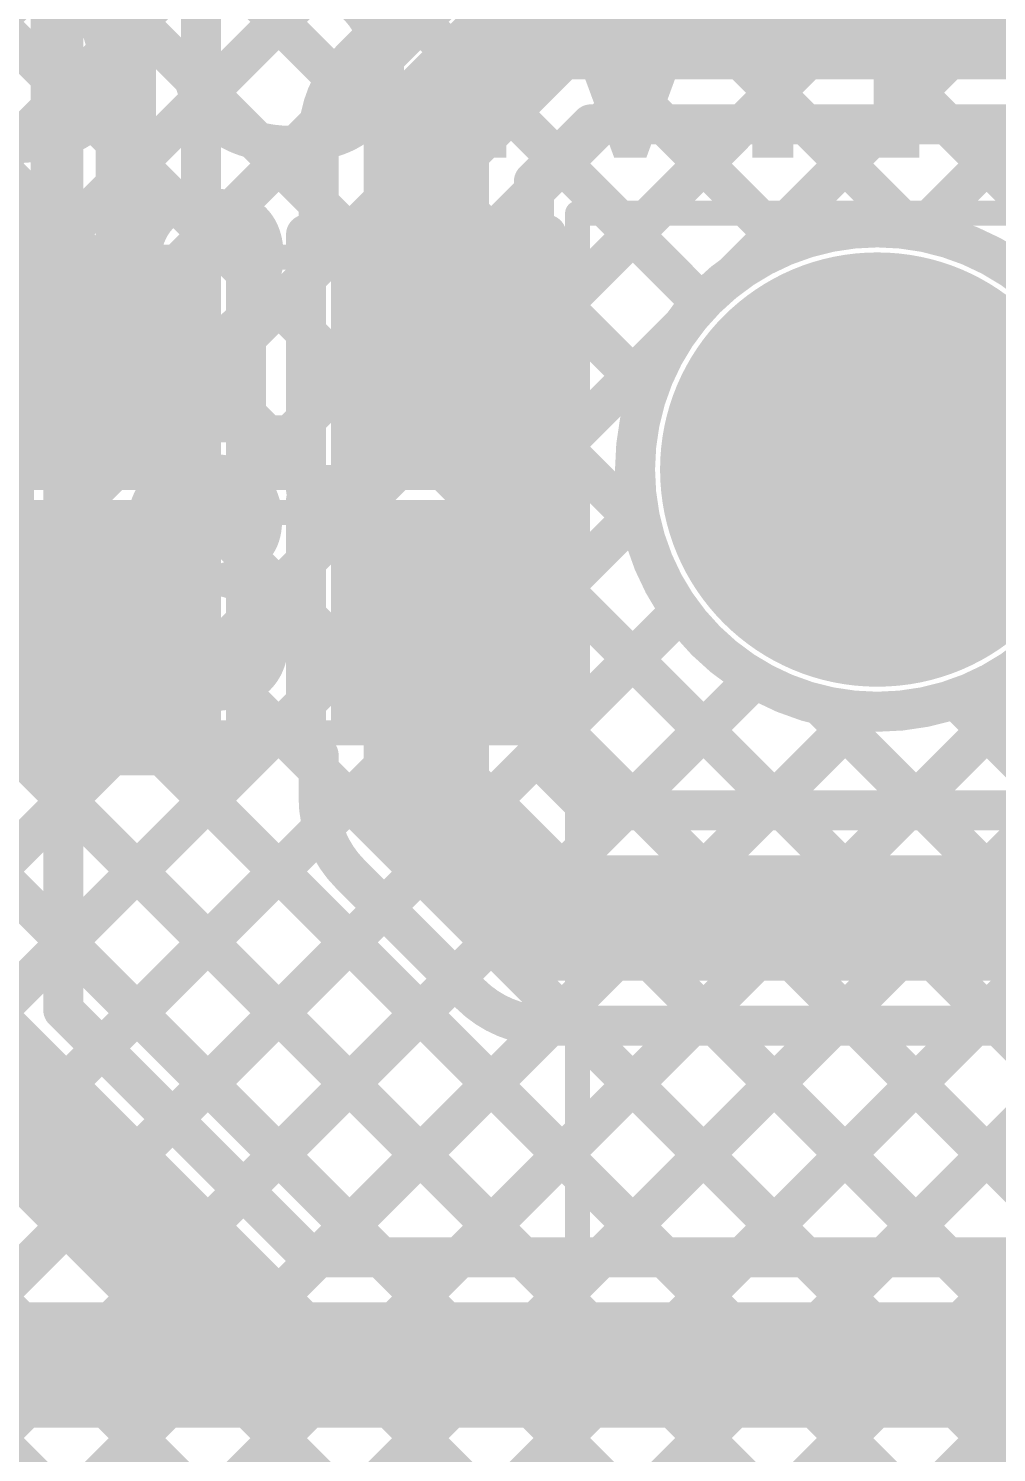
# Model space of a CAD drawing. Header units: millimetres. Extents: x -0.01 to 3.73, y -0.01 to 3.05.
# Drawn here: x 2.9515 to 3.1449, y 2.1912 to 2.4757 of the extents above; entities that cross this region are included whole.
import ezdxf

# ---------------------------------------------------------------- set-up
doc = ezdxf.new("R2010")
doc.units = ezdxf.units.MM
doc.header["$MEASUREMENT"] = 0
for name, color, linetype in [('BottomLayer', 5, 'Continuous'), ('BottomSolder', 6, 'Continuous'), ('MultiLayer', 9, 'Continuous'), ('PadHoleLayer', 156, 'Continuous'), ('TopLayer', 1, 'Continuous'), ('TopOverlay', 2, 'Continuous'), ('TopPaste', 8, 'Continuous'), ('TopSolder', 216, 'Continuous')]:
    doc.layers.add(name, color=color, linetype=linetype)
doc.styles.add('Arial', font='', dxfattribs={"height": 0.2})
doc.styles.get('Arial').set_extended_font_data('Arial')

# ---------------------------------------------------------------- blocks, each defined once
blk = doc.blocks.new('HC_12_M______8')
at = {"layer": 'BottomLayer'}
h = blk.add_hatch(color=5, dxfattribs=at)
edge = h.paths.add_edge_path()
edge.add_arc((0.05118, -0.45984), 0.03937, 0, 360)
at = {"layer": 'BottomSolder'}
h = blk.add_hatch(color=6, dxfattribs=at)
edge = h.paths.add_edge_path()
edge.add_arc((0.05118, -0.45984), 0.04337, 0, 360)
at = {"layer": 'MultiLayer'}
h = blk.add_hatch(color=9, dxfattribs=at)
edge = h.paths.add_edge_path()
edge.add_arc((0.05118, -0.45984), 0.03937, 0, 360)
at = {"layer": 'PadHoleLayer'}
h = blk.add_hatch(color=156, dxfattribs=at)
edge = h.paths.add_edge_path()
edge.add_arc((0.05118, -0.45984), 0.01969, 0, 360)
at = {"layer": 'TopLayer'}
h = blk.add_hatch(color=1, dxfattribs=at)
edge = h.paths.add_edge_path()
edge.add_arc((0.05118, -0.45984), 0.03937, 0, 360)
at = {"layer": 'TopSolder'}
h = blk.add_hatch(color=216, dxfattribs=at)
edge = h.paths.add_edge_path()
edge.add_arc((0.05118, -0.45984), 0.04337, 0, 360)
at = {"layer": 'TopOverlay', "const_width": 0.005}
for points in [[(0, -0.51968), (0, 0)], [(1.07874, -0.51968), (0, -0.51968)]]:
    blk.add_lwpolyline(points, dxfattribs=at)
at = {"layer": 'TopOverlay', "const_width": 0.0025}
blk.add_lwpolyline([(-0.00125, -0.51968, 1), (0.00125, -0.51968, 1)], format="xyb", close=True, dxfattribs=at)
blk.add_lwpolyline([(-0.00125, -0.51968, 1), (0.00125, -0.51968, 1)], format="xyb", close=True, dxfattribs=at)
blk = doc.blocks.new('S______B______46')
at = {"layer": 'TopLayer'}
for points in [[(-0.045, -0.0175), (-0.045, 0.0175), (-0.015, 0.0175), (-0.015, -0.0175)], [(0.015, -0.0175), (0.015, 0.0175), (0.045, 0.0175), (0.045, -0.0175)]]:
    blk.add_hatch(color=1, dxfattribs=at).paths.add_polyline_path(points)
at = {"layer": 'TopPaste'}
for points in [[(-0.045, -0.0175), (-0.045, 0.0175), (-0.015, 0.0175), (-0.015, -0.0175)], [(0.015, -0.0175), (0.015, 0.0175), (0.045, 0.0175), (0.045, -0.0175)]]:
    blk.add_hatch(color=8, dxfattribs=at).paths.add_polyline_path(points)
at = {"layer": 'TopSolder'}
for points in [[(-0.049, -0.0215), (-0.049, 0.0215), (-0.011, 0.0215), (-0.011, -0.0215)], [(0.011, -0.0215), (0.011, 0.0215), (0.049, 0.0215), (0.049, -0.0215)]]:
    blk.add_hatch(color=216, dxfattribs=at).paths.add_polyline_path(points)
at = {"layer": 'TopOverlay', "const_width": 0.005}
for points in [[(0.05, 0.022), (-0.05, 0.022)], [(-0.05, 0.022), (-0.05, -0.022)], [(0.05, 0.022), (0.05, -0.022)], [(0.05, -0.022), (-0.05, -0.022)]]:
    blk.add_lwpolyline(points, dxfattribs=at)
at = {"layer": 'TopOverlay', "const_width": 0.0025}
for points in [[(-0.05125, 0.022, 1), (-0.04875, 0.022, 1)], [(-0.05125, 0.022, 1), (-0.04875, 0.022, 1)], [(0.04875, 0.022, 1), (0.05125, 0.022, 1)], [(0.04875, 0.022, 1), (0.05125, 0.022, 1)], [(-0.05125, -0.022, 1), (-0.04875, -0.022, 1)], [(-0.05125, -0.022, 1), (-0.04875, -0.022, 1)], [(0.04875, -0.022, 1), (0.05125, -0.022, 1)], [(0.04875, -0.022, 1), (0.05125, -0.022, 1)]]:
    blk.add_lwpolyline(points, format="xyb", close=True, dxfattribs=at)
blk = doc.blocks.new('S______B______47')
at = {"layer": 'TopLayer'}
for points in [[(-0.045, -0.0175), (-0.045, 0.0175), (-0.015, 0.0175), (-0.015, -0.0175)], [(0.015, -0.0175), (0.015, 0.0175), (0.045, 0.0175), (0.045, -0.0175)]]:
    blk.add_hatch(color=1, dxfattribs=at).paths.add_polyline_path(points)
at = {"layer": 'TopPaste'}
for points in [[(-0.045, -0.0175), (-0.045, 0.0175), (-0.015, 0.0175), (-0.015, -0.0175)], [(0.015, -0.0175), (0.015, 0.0175), (0.045, 0.0175), (0.045, -0.0175)]]:
    blk.add_hatch(color=8, dxfattribs=at).paths.add_polyline_path(points)
at = {"layer": 'TopSolder'}
for points in [[(-0.049, -0.0215), (-0.049, 0.0215), (-0.011, 0.0215), (-0.011, -0.0215)], [(0.011, -0.0215), (0.011, 0.0215), (0.049, 0.0215), (0.049, -0.0215)]]:
    blk.add_hatch(color=216, dxfattribs=at).paths.add_polyline_path(points)
at = {"layer": 'TopOverlay', "const_width": 0.005}
for points in [[(0.05, 0.022), (-0.05, 0.022)], [(-0.05, 0.022), (-0.05, -0.022)], [(0.05, 0.022), (0.05, -0.022)], [(0.05, -0.022), (-0.05, -0.022)]]:
    blk.add_lwpolyline(points, dxfattribs=at)
at = {"layer": 'TopOverlay', "const_width": 0.0025}
for points in [[(-0.05125, 0.022, 1), (-0.04875, 0.022, 1)], [(-0.05125, 0.022, 1), (-0.04875, 0.022, 1)], [(0.04875, 0.022, 1), (0.05125, 0.022, 1)], [(0.04875, 0.022, 1), (0.05125, 0.022, 1)], [(-0.05125, -0.022, 1), (-0.04875, -0.022, 1)], [(-0.05125, -0.022, 1), (-0.04875, -0.022, 1)], [(0.04875, -0.022, 1), (0.05125, -0.022, 1)], [(0.04875, -0.022, 1), (0.05125, -0.022, 1)]]:
    blk.add_lwpolyline(points, format="xyb", close=True, dxfattribs=at)

msp = doc.modelspace()

# ---------------------------------------------------------------- linework, layer by layer
at = {"layer": 'BottomLayer'}
for points, const_width in [([(2.68905, 2.846), (3.10273, 2.43232)], 0.008), ([(2.71733, 2.846), (3.12789, 2.43545)], 0.008), ([(2.74562, 2.846), (3.17944, 2.41218)], 0.008), ([(2.7739, 2.846), (3.19297, 2.42693)], 0.008), ([(2.9585, 2.46224), (3.3339, 2.83764)], 0.008), ([(2.9585, 2.43395), (3.34848, 2.82393)], 0.008), ([(2.9585, 2.40567), (3.35802, 2.80519)], 0.008), ([(2.9585, 2.37738), (3.35802, 2.7769)], 0.008), ([(2.9585, 2.3491), (3.35802, 2.74862)], 0.008), ([(2.9585, 2.32081), (3.35802, 2.72033)], 0.008), ([(3.09272, 2.42675), (3.35802, 2.69205)], 0.008), ([(3.12945, 2.4352), (3.35802, 2.66377)], 0.008), ([(2.9585, 2.27963), (2.9585, 2.559)], 0.008), ([(2.9585, 2.54827), (3.08595, 2.42082)], 0.008), ([(2.9585, 2.51998), (3.07529, 2.40319)], 0.008), ([(2.9585, 2.4917), (3.07407, 2.37613)], 0.008), ([(2.9585, 2.46341), (3.19169, 2.23022)], 0.008), ([(2.9585, 2.43513), (3.1634, 2.23022)], 0.008), ([(2.9585, 2.29253), (3.08188, 2.41591)], 0.008), ([(2.9585, 2.40684), (3.13512, 2.23022)], 0.008), ([(2.9585, 2.37856), (3.10684, 2.23022)], 0.008), ([(2.96619, 2.27194), (3.07343, 2.37918)], 0.008), ([(3.03762, 2.23022), (3.1764, 2.36901)], 0.008), ([(2.98033, 2.2578), (3.08182, 2.35929)], 0.008), ([(3.0659, 2.23022), (3.18797, 2.35229)], 0.008), ([(2.9585, 2.35028), (3.07855, 2.23022)], 0.008), ([(2.99448, 2.24365), (3.09664, 2.34581)], 0.008), ([(3.09418, 2.23022), (3.20567, 2.34171)], 0.008), ([(3.10964, 2.34056), (3.21997, 2.23022)], 0.008), ([(3.12247, 2.23022), (3.2329, 2.34066)], 0.008), ([(3.1367, 2.34178), (3.24826, 2.23022)], 0.008), ([(3.00933, 2.23022), (3.11837, 2.33926)], 0.008), ([(2.9585, 2.32199), (3.05027, 2.23022)], 0.008), ([(2.9585, 2.29371), (3.02198, 2.23022)], 0.008), ([(2.937, 2.27072), (2.999, 2.20872)], 0.025), ([(2.9585, 2.27963), (3.00791, 2.23022)], 0.008), ([(3.00791, 2.23022), (3.49528, 2.23022)], 0.008), ([(2.49372, 2.20872), (2.999, 2.20872)], 0.025), ([(2.999, 2.20872), (3.522, 2.20872)], 0.025)]:
    msp.add_lwpolyline(points, dxfattribs=dict(at, const_width=const_width))
for points, const_width in [([(2.9565, 2.46341, 1), (2.9605, 2.46341, 1)], 0.004), ([(2.9565, 2.46224, 1), (2.9605, 2.46224, 1)], 0.004), ([(2.9565, 2.43513, 1), (2.9605, 2.43513, 1)], 0.004), ([(2.9565, 2.43395, 1), (2.9605, 2.43395, 1)], 0.004), ([(3.16944, 2.38756, 1), (3.0727, 2.38756, 1)], 0.008), ([(3.12589, 2.43545, 1), (3.12989, 2.43545, 1)], 0.004), ([(3.12745, 2.4352, 1), (3.13145, 2.4352, 1)], 0.004), ([(3.10073, 2.43232, 1), (3.10473, 2.43232, 1)], 0.004), ([(3.09072, 2.42675, 1), (3.09472, 2.42675, 1)], 0.004), ([(3.08395, 2.42082, 1), (3.08795, 2.42082, 1)], 0.004), ([(3.07988, 2.41591, 1), (3.08388, 2.41591, 1)], 0.004), ([(2.9565, 2.40684, 1), (2.9605, 2.40684, 1)], 0.004), ([(2.9565, 2.40567, 1), (2.9605, 2.40567, 1)], 0.004), ([(3.07329, 2.40319, 1), (3.07729, 2.40319, 1)], 0.004), ([(3.0707, 2.38756, 1), (3.0747, 2.38756, 1)], 0.004), ([(2.9565, 2.37856, 1), (2.9605, 2.37856, 1)], 0.004), ([(2.9565, 2.37738, 1), (2.9605, 2.37738, 1)], 0.004), ([(3.07143, 2.37918, 1), (3.07543, 2.37918, 1)], 0.004), ([(3.07207, 2.37613, 1), (3.07607, 2.37613, 1)], 0.004), ([(3.07982, 2.35929, 1), (3.08382, 2.35929, 1)], 0.004), ([(2.9565, 2.35028, 1), (2.9605, 2.35028, 1)], 0.004), ([(2.9565, 2.3491, 1), (2.9605, 2.3491, 1)], 0.004), ([(3.09464, 2.34581, 1), (3.09864, 2.34581, 1)], 0.004), ([(3.10764, 2.34056, 1), (3.11164, 2.34056, 1)], 0.004), ([(3.1347, 2.34178, 1), (3.1387, 2.34178, 1)], 0.004), ([(3.11637, 2.33926, 1), (3.12037, 2.33926, 1)], 0.004), ([(2.9565, 2.32199, 1), (2.9605, 2.32199, 1)], 0.004), ([(2.9565, 2.32081, 1), (2.9605, 2.32081, 1)], 0.004), ([(2.9565, 2.29371, 1), (2.9605, 2.29371, 1)], 0.004), ([(2.9565, 2.29253, 1), (2.9605, 2.29253, 1)], 0.004), ([(2.9565, 2.27963, 1), (2.9605, 2.27963, 1)], 0.004), ([(2.9565, 2.27963, 1), (2.9605, 2.27963, 1)], 0.004), ([(2.96419, 2.27194, 1), (2.96819, 2.27194, 1)], 0.004), ([(2.97833, 2.2578, 1), (2.98233, 2.2578, 1)], 0.004), ([(2.99248, 2.24365, 1), (2.99648, 2.24365, 1)], 0.004), ([(3.00591, 2.23022, 1), (3.00991, 2.23022, 1)], 0.004), ([(3.00591, 2.23022, 1), (3.00991, 2.23022, 1)], 0.004), ([(3.00733, 2.23022, 1), (3.01133, 2.23022, 1)], 0.004), ([(3.01998, 2.23022, 1), (3.02398, 2.23022, 1)], 0.004), ([(3.03562, 2.23022, 1), (3.03962, 2.23022, 1)], 0.004), ([(3.04827, 2.23022, 1), (3.05227, 2.23022, 1)], 0.004), ([(3.0639, 2.23022, 1), (3.0679, 2.23022, 1)], 0.004), ([(3.07655, 2.23022, 1), (3.08055, 2.23022, 1)], 0.004), ([(3.09218, 2.23022, 1), (3.09618, 2.23022, 1)], 0.004), ([(3.10484, 2.23022, 1), (3.10884, 2.23022, 1)], 0.004), ([(3.12047, 2.23022, 1), (3.12447, 2.23022, 1)], 0.004), ([(3.13312, 2.23022, 1), (3.13712, 2.23022, 1)], 0.004), ([(2.99275, 2.20872, 1), (3.00525, 2.20872, 1)], 0.0125), ([(2.99275, 2.20872, 1), (3.00525, 2.20872, 1)], 0.0125), ([(2.99275, 2.20872, 1), (3.00525, 2.20872, 1)], 0.0125)]:
    msp.add_lwpolyline(points, format="xyb", close=True, dxfattribs=dict(at, const_width=const_width))
at = {"layer": 'TopLayer'}
for points, const_width in [([(2.986, 2.46145), (3.34848, 2.82393)], 0.008), ([(2.77263, 2.621), (2.956, 2.43763)], 0.008), ([(2.80091, 2.621), (2.956, 2.46591)], 0.008), ([(2.971, 2.408), (2.971, 2.525)], 0.012), ([(2.986, 2.4345), (2.986, 2.525)], 0.008), ([(2.956, 2.4345), (2.956, 2.51879)], 0.008), ([(3.0158, 2.4692), (3.0398, 2.4932)], 0.008), ([(2.986, 2.49248), (3.01289, 2.46559)], 0.008), ([(2.89098, 2.423), (2.956, 2.48802)], 0.008), ([(3.031, 2.454), (3.055, 2.478)], 0.025), ([(3.055, 2.478), (3.298, 2.478)], 0.025), ([(2.986, 2.4642), (3.0095, 2.4407)], 0.008), ([(3.031, 2.408), (3.031, 2.454)], 0.025), ([(2.91926, 2.423), (2.956, 2.45974)], 0.008), ([(2.98733, 2.4345), (3.00969, 2.45686)], 0.008), ([(3.0525, 2.44509), (3.06391, 2.4565)], 0.008), ([(3.0525, 2.4431), (3.0659, 2.4565)], 0.008), ([(3.055, 2.41731), (3.09419, 2.4565)], 0.008), ([(3.06391, 2.4565), (3.28909, 2.4565)], 0.008), ([(3.07855, 2.4565), (3.10273, 2.43232)], 0.008), ([(3.09272, 2.42675), (3.12247, 2.4565)], 0.008), ([(3.10683, 2.4565), (3.12789, 2.43545)], 0.008), ([(3.12945, 2.4352), (3.15075, 2.4565)], 0.008), ([(3.13512, 2.4565), (3.17944, 2.41218)], 0.008), ([(3.0095, 2.4345), (3.0095, 2.454)], 0.008), ([(3.05709, 2.44968), (3.08595, 2.42082)], 0.008), ([(3.0525, 2.4345), (3.0525, 2.44509)], 0.008), ([(2.947, 2.4345), (2.956, 2.4345)], 0.008), ([(2.986, 2.4345), (2.995, 2.4345)], 0.008), ([(2.995, 2.3835), (2.995, 2.4345)], 0.008), ([(3.007, 2.3835), (3.007, 2.4345)], 0.008), ([(3.055, 2.3835), (3.055, 2.4345)], 0.008), ([(2.995, 2.42691), (3.007, 2.41491)], 0.008), ([(2.995, 2.41388), (3.007, 2.42588)], 0.008), ([(3.055, 2.42348), (3.07529, 2.40319)], 0.008), ([(3.031, 2.407), (3.031, 2.408)], 0.025), ([(3.055, 2.38903), (3.08188, 2.41591)], 0.008), ([(2.8285, 2.408), (2.971, 2.408)], 0.012), ([(2.995, 2.39863), (3.007, 2.38663)], 0.008), ([(2.995, 2.3856), (3.007, 2.3976)], 0.008), ([(3.055, 2.3952), (3.07407, 2.37613)], 0.008), ([(2.995, 2.3305), (2.995, 2.3815)], 0.008), ([(3.007, 2.3305), (3.007, 2.3815)], 0.008), ([(3.055, 2.3305), (3.055, 2.3815)], 0.008), ([(3.055, 2.36075), (3.07343, 2.37918)], 0.008), ([(2.995, 2.37034), (3.007, 2.35834)], 0.008), ([(2.995, 2.35731), (3.007, 2.36931)], 0.008), ([(3.12689, 2.3195), (3.1764, 2.36901)], 0.008), ([(3.031, 2.357), (3.031, 2.358)], 0.025), ([(3.031, 2.322), (3.031, 2.357)], 0.025), ([(3.055, 2.36691), (3.10241, 2.3195)], 0.008), ([(2.83, 2.357), (2.971, 2.357)], 0.012), ([(3.055, 2.33246), (3.08182, 2.35929)], 0.008), ([(2.91131, 1.9625), (3.29539, 2.34657)], 0.008), ([(3.07032, 2.3195), (3.09664, 2.34581)], 0.008), ([(2.85364, 2.342), (3.23314, 1.9625)], 0.008), ([(2.86858, 2.20261), (3.007, 2.34103)], 0.008), ([(2.88192, 2.342), (3.26142, 1.9625)], 0.008), ([(2.91021, 2.342), (3.28971, 1.9625)], 0.008), ([(2.995, 2.34206), (3.0095, 2.32756)], 0.008), ([(3.10964, 2.34056), (3.1307, 2.3195)], 0.008), ([(3.1367, 2.34178), (3.15898, 2.3195)], 0.008), ([(3.055, 2.33863), (3.07413, 2.3195)], 0.008), ([(3.09861, 2.3195), (3.11837, 2.33926)], 0.008), ([(2.83113, 2.33622), (3.20485, 1.9625)], 0.008), ([(2.947, 2.33349), (2.94999, 2.3305)], 0.008), ([(2.84029, 2.20261), (2.96819, 2.3305)], 0.008), ([(2.947, 2.3305), (2.995, 2.3305)], 0.008), ([(2.94999, 2.3305), (3.31799, 1.9625)], 0.008), ([(2.97828, 2.3305), (3.34628, 1.9625)], 0.008), ([(3.0095, 2.322), (3.0095, 2.3305)], 0.008), ([(3.031, 2.322), (3.055, 2.298)], 0.025), ([(3.05291, 2.3305), (3.06391, 2.3195)], 0.008), ([(3.06391, 2.3195), (3.18809, 2.3195)], 0.008), ([(2.87196, 2.17771), (3.01033, 2.31608)], 0.008), ([(3.0158, 2.3068), (3.0398, 2.2828)], 0.008), ([(3.055, 2.298), (3.197, 2.298)], 0.025), ([(2.87196, 2.14942), (3.02257, 2.30003)], 0.008), ([(2.71332, 1.9625), (3.03671, 2.28589)], 0.008), ([(2.85942, 2.27965), (3.17657, 1.9625)], 0.008), ([(2.74161, 1.9625), (3.05561, 2.2765)], 0.008), ([(2.76989, 1.9625), (3.08389, 2.2765)], 0.008), ([(2.79818, 1.9625), (3.11218, 2.2765)], 0.008), ([(2.82646, 1.9625), (3.14046, 2.2765)], 0.008), ([(2.85474, 1.9625), (3.16874, 2.2765)], 0.008), ([(2.88303, 1.9625), (3.19703, 2.2765)], 0.008), ([(3.055, 2.2765), (3.197, 2.2765)], 0.008), ([(3.06056, 2.2765), (3.37456, 1.9625)], 0.008), ([(3.08884, 2.2765), (3.40284, 1.9625)], 0.008), ([(3.11713, 2.2765), (3.43113, 1.9625)], 0.008), ([(3.14541, 2.2765), (3.45941, 1.9625)], 0.008)]:
    msp.add_lwpolyline(points, dxfattribs=dict(at, const_width=const_width))
for points, const_width in [([(3.04875, 2.478, 1), (3.06125, 2.478, 1)], 0.0125), ([(3.04875, 2.478, 1), (3.06125, 2.478, 1)], 0.0125), ([(3.0138, 2.4692, 1), (3.0178, 2.4692, 1)], 0.004), ([(3.0138, 2.4692, 1), (3.0178, 2.4692, 1)], 0.004), ([(3.0138, 2.4692, 1), (3.0178, 2.4692, 1)], 0.004), ([(2.954, 2.46591, 1), (2.958, 2.46591, 1)], 0.004), ([(3.01089, 2.46559, 1), (3.01489, 2.46559, 1)], 0.004), ([(2.984, 2.4642, 1), (2.988, 2.4642, 1)], 0.004), ([(3.02475, 2.454, 1), (3.03725, 2.454, 1)], 0.0125), ([(3.02475, 2.454, 1), (3.03725, 2.454, 1)], 0.0125), ([(2.954, 2.45974, 1), (2.958, 2.45974, 1)], 0.004), ([(2.984, 2.46145, 1), (2.988, 2.46145, 1)], 0.004), ([(3.00769, 2.45686, 1), (3.01169, 2.45686, 1)], 0.004), ([(3.06191, 2.4565, 1), (3.06591, 2.4565, 1)], 0.004), ([(3.06191, 2.4565, 1), (3.06591, 2.4565, 1)], 0.004), ([(3.0639, 2.4565, 1), (3.0679, 2.4565, 1)], 0.004), ([(3.07655, 2.4565, 1), (3.08055, 2.4565, 1)], 0.004), ([(3.09219, 2.4565, 1), (3.09619, 2.4565, 1)], 0.004), ([(3.10483, 2.4565, 1), (3.10883, 2.4565, 1)], 0.004), ([(3.12047, 2.4565, 1), (3.12447, 2.4565, 1)], 0.004), ([(3.13312, 2.4565, 1), (3.13712, 2.4565, 1)], 0.004), ([(3.0075, 2.454, 1), (3.0115, 2.454, 1)], 0.004), ([(3.0075, 2.454, 1), (3.0115, 2.454, 1)], 0.004), ([(3.0075, 2.454, 1), (3.0115, 2.454, 1)], 0.004), ([(3.05509, 2.44968, 1), (3.05909, 2.44968, 1)], 0.004), ([(3.0505, 2.44509, 1), (3.0545, 2.44509, 1)], 0.004), ([(3.0505, 2.44509, 1), (3.0545, 2.44509, 1)], 0.004), ([(3.0505, 2.4431, 1), (3.0545, 2.4431, 1)], 0.004), ([(3.0075, 2.4407, 1), (3.0115, 2.4407, 1)], 0.004), ([(2.954, 2.43763, 1), (2.958, 2.43763, 1)], 0.004), ([(2.954, 2.4345, 1), (2.958, 2.4345, 1)], 0.004), ([(2.954, 2.4345, 1), (2.958, 2.4345, 1)], 0.004), ([(2.984, 2.4345, 1), (2.988, 2.4345, 1)], 0.004), ([(2.984, 2.4345, 1), (2.988, 2.4345, 1)], 0.004), ([(2.98533, 2.4345, 1), (2.98933, 2.4345, 1)], 0.004), ([(2.993, 2.4345, 1), (2.997, 2.4345, 1)], 0.004), ([(2.993, 2.4345, 1), (2.997, 2.4345, 1)], 0.004), ([(3.005, 2.4345, 1), (3.009, 2.4345, 1)], 0.004), ([(3.0075, 2.4345, 1), (3.0115, 2.4345, 1)], 0.004), ([(3.0505, 2.4345, 1), (3.0545, 2.4345, 1)], 0.004), ([(3.053, 2.4345, 1), (3.057, 2.4345, 1)], 0.004), ([(3.16944, 2.38756, 1), (3.0727, 2.38756, 1)], 0.008), ([(3.12589, 2.43545, 1), (3.12989, 2.43545, 1)], 0.004), ([(3.12745, 2.4352, 1), (3.13145, 2.4352, 1)], 0.004), ([(3.10073, 2.43232, 1), (3.10473, 2.43232, 1)], 0.004), ([(2.993, 2.42691, 1), (2.997, 2.42691, 1)], 0.004), ([(3.005, 2.42588, 1), (3.009, 2.42588, 1)], 0.004), ([(3.09072, 2.42675, 1), (3.09472, 2.42675, 1)], 0.004), ([(3.053, 2.42348, 1), (3.057, 2.42348, 1)], 0.004), ([(3.08395, 2.42082, 1), (3.08795, 2.42082, 1)], 0.004), ([(3.02475, 2.408, 1), (3.03725, 2.408, 1)], 0.0125), ([(3.02475, 2.408, 1), (3.03725, 2.408, 1)], 0.0125), ([(3.053, 2.41731, 1), (3.057, 2.41731, 1)], 0.004), ([(2.993, 2.41388, 1), (2.997, 2.41388, 1)], 0.004), ([(3.005, 2.41491, 1), (3.009, 2.41491, 1)], 0.004), ([(3.02475, 2.407, 1), (3.03725, 2.407, 1)], 0.0125), ([(3.07988, 2.41591, 1), (3.08388, 2.41591, 1)], 0.004), ([(2.968, 2.408, 1), (2.974, 2.408, 1)], 0.006), ([(2.968, 2.408, 1), (2.974, 2.408, 1)], 0.006), ([(3.07329, 2.40319, 1), (3.07729, 2.40319, 1)], 0.004), ([(2.993, 2.39863, 1), (2.997, 2.39863, 1)], 0.004), ([(3.005, 2.3976, 1), (3.009, 2.3976, 1)], 0.004), ([(3.053, 2.3952, 1), (3.057, 2.3952, 1)], 0.004), ([(3.053, 2.38903, 1), (3.057, 2.38903, 1)], 0.004), ([(2.993, 2.3856, 1), (2.997, 2.3856, 1)], 0.004), ([(3.005, 2.38663, 1), (3.009, 2.38663, 1)], 0.004), ([(3.0707, 2.38756, 1), (3.0747, 2.38756, 1)], 0.004), ([(2.993, 2.3835, 1), (2.997, 2.3835, 1)], 0.004), ([(3.005, 2.3835, 1), (3.009, 2.3835, 1)], 0.004), ([(3.053, 2.3835, 1), (3.057, 2.3835, 1)], 0.004), ([(2.993, 2.3815, 1), (2.997, 2.3815, 1)], 0.004), ([(3.005, 2.3815, 1), (3.009, 2.3815, 1)], 0.004), ([(3.053, 2.3815, 1), (3.057, 2.3815, 1)], 0.004), ([(3.07143, 2.37918, 1), (3.07543, 2.37918, 1)], 0.004), ([(3.07207, 2.37613, 1), (3.07607, 2.37613, 1)], 0.004), ([(2.993, 2.37034, 1), (2.997, 2.37034, 1)], 0.004), ([(3.005, 2.36931, 1), (3.009, 2.36931, 1)], 0.004), ([(3.02475, 2.358, 1), (3.03725, 2.358, 1)], 0.0125), ([(3.02475, 2.357, 1), (3.03725, 2.357, 1)], 0.0125), ([(3.02475, 2.357, 1), (3.03725, 2.357, 1)], 0.0125), ([(3.053, 2.36691, 1), (3.057, 2.36691, 1)], 0.004), ([(3.053, 2.36075, 1), (3.057, 2.36075, 1)], 0.004), ([(2.968, 2.357, 1), (2.974, 2.357, 1)], 0.006), ([(2.993, 2.35731, 1), (2.997, 2.35731, 1)], 0.004), ([(3.005, 2.35834, 1), (3.009, 2.35834, 1)], 0.004), ([(3.07982, 2.35929, 1), (3.08382, 2.35929, 1)], 0.004), ([(3.09464, 2.34581, 1), (3.09864, 2.34581, 1)], 0.004), ([(2.993, 2.34206, 1), (2.997, 2.34206, 1)], 0.004), ([(3.005, 2.34103, 1), (3.009, 2.34103, 1)], 0.004), ([(3.10764, 2.34056, 1), (3.11164, 2.34056, 1)], 0.004), ([(3.1347, 2.34178, 1), (3.1387, 2.34178, 1)], 0.004), ([(3.053, 2.33863, 1), (3.057, 2.33863, 1)], 0.004), ([(3.11637, 2.33926, 1), (3.12037, 2.33926, 1)], 0.004), ([(3.053, 2.33246, 1), (3.057, 2.33246, 1)], 0.004), ([(2.94799, 2.3305, 1), (2.95199, 2.3305, 1)], 0.004), ([(2.94799, 2.3305, 1), (2.95199, 2.3305, 1)], 0.004), ([(2.96619, 2.3305, 1), (2.97019, 2.3305, 1)], 0.004), ([(2.97628, 2.3305, 1), (2.98028, 2.3305, 1)], 0.004), ([(2.993, 2.3305, 1), (2.997, 2.3305, 1)], 0.004), ([(2.993, 2.3305, 1), (2.997, 2.3305, 1)], 0.004), ([(3.005, 2.3305, 1), (3.009, 2.3305, 1)], 0.004), ([(3.0075, 2.3305, 1), (3.0115, 2.3305, 1)], 0.004), ([(3.02475, 2.322, 1), (3.03725, 2.322, 1)], 0.0125), ([(3.02475, 2.322, 1), (3.03725, 2.322, 1)], 0.0125), ([(3.05091, 2.3305, 1), (3.05491, 2.3305, 1)], 0.004), ([(3.053, 2.3305, 1), (3.057, 2.3305, 1)], 0.004), ([(3.0075, 2.32756, 1), (3.0115, 2.32756, 1)], 0.004), ([(3.0075, 2.322, 1), (3.0115, 2.322, 1)], 0.004), ([(3.0075, 2.322, 1), (3.0115, 2.322, 1)], 0.004), ([(3.0075, 2.322, 1), (3.0115, 2.322, 1)], 0.004), ([(3.06191, 2.3195, 1), (3.06591, 2.3195, 1)], 0.004), ([(3.06191, 2.3195, 1), (3.06591, 2.3195, 1)], 0.004), ([(3.06832, 2.3195, 1), (3.07232, 2.3195, 1)], 0.004), ([(3.07213, 2.3195, 1), (3.07613, 2.3195, 1)], 0.004), ([(3.09661, 2.3195, 1), (3.10061, 2.3195, 1)], 0.004), ([(3.10041, 2.3195, 1), (3.10441, 2.3195, 1)], 0.004), ([(3.12489, 2.3195, 1), (3.12889, 2.3195, 1)], 0.004), ([(3.1287, 2.3195, 1), (3.1327, 2.3195, 1)], 0.004), ([(3.00833, 2.31608, 1), (3.01233, 2.31608, 1)], 0.004), ([(3.0138, 2.3068, 1), (3.0178, 2.3068, 1)], 0.004), ([(3.0138, 2.3068, 1), (3.0178, 2.3068, 1)], 0.004), ([(3.0138, 2.3068, 1), (3.0178, 2.3068, 1)], 0.004), ([(3.04875, 2.298, 1), (3.06125, 2.298, 1)], 0.0125), ([(3.04875, 2.298, 1), (3.06125, 2.298, 1)], 0.0125), ([(3.02057, 2.30003, 1), (3.02457, 2.30003, 1)], 0.004), ([(3.03471, 2.28589, 1), (3.03871, 2.28589, 1)], 0.004), ([(3.0378, 2.2828, 1), (3.0418, 2.2828, 1)], 0.004), ([(3.0378, 2.2828, 1), (3.0418, 2.2828, 1)], 0.004), ([(3.0378, 2.2828, 1), (3.0418, 2.2828, 1)], 0.004), ([(3.053, 2.2765, 1), (3.057, 2.2765, 1)], 0.004), ([(3.053, 2.2765, 1), (3.057, 2.2765, 1)], 0.004), ([(3.053, 2.2765, 1), (3.057, 2.2765, 1)], 0.004), ([(3.05361, 2.2765, 1), (3.05761, 2.2765, 1)], 0.004), ([(3.05856, 2.2765, 1), (3.06256, 2.2765, 1)], 0.004), ([(3.08189, 2.2765, 1), (3.08589, 2.2765, 1)], 0.004), ([(3.08684, 2.2765, 1), (3.09084, 2.2765, 1)], 0.004), ([(3.11018, 2.2765, 1), (3.11418, 2.2765, 1)], 0.004), ([(3.11513, 2.2765, 1), (3.11913, 2.2765, 1)], 0.004), ([(3.13846, 2.2765, 1), (3.14246, 2.2765, 1)], 0.004), ([(3.14341, 2.2765, 1), (3.14741, 2.2765, 1)], 0.004)]:
    msp.add_lwpolyline(points, format="xyb", close=True, dxfattribs=dict(at, const_width=const_width))
at = {"layer": 'TopLayer', "const_width": 0.008}
for points in [[(3.0095, 2.454, -0.198912), (3.0158, 2.4692)], [(3.0095, 2.454, -0.198912), (3.0158, 2.4692)], [(3.0158, 2.3068, -0.198912), (3.0095, 2.322)], [(3.0158, 2.3068, -0.198912), (3.0095, 2.322)], [(3.055, 2.2765, -0.198912), (3.0398, 2.2828)], [(3.055, 2.2765, -0.198912), (3.0398, 2.2828)]]:
    msp.add_lwpolyline(points, format="xyb", dxfattribs=at)

# ---------------------------------------------------------------- block references
for name, p, rotation in [('HC_12_M______8', (3.58091, 2.43874), 270), ('S______B______47', (3.001, 2.408), 180), ('S______B______46', (3.001, 2.357), 180)]:
    msp.add_blockref(name, p, dxfattribs=dict(rotation=rotation))

# ---------------------------------------------------------------- texts
at = {"layer": 'TopOverlay', "style": 'Arial'}
msp.add_text('SRX882-433MHZ MODULE', height=0.07, rotation=360, dxfattribs=at).set_placement((2.471, 2.44982))
for s, p in [('SB12', (2.83593, 2.39299)), ('SB13', (2.83576, 2.33999))]:
    msp.add_text(s, height=0.05, dxfattribs=at).set_placement(p)

doc.saveas('drawing.dxf')
